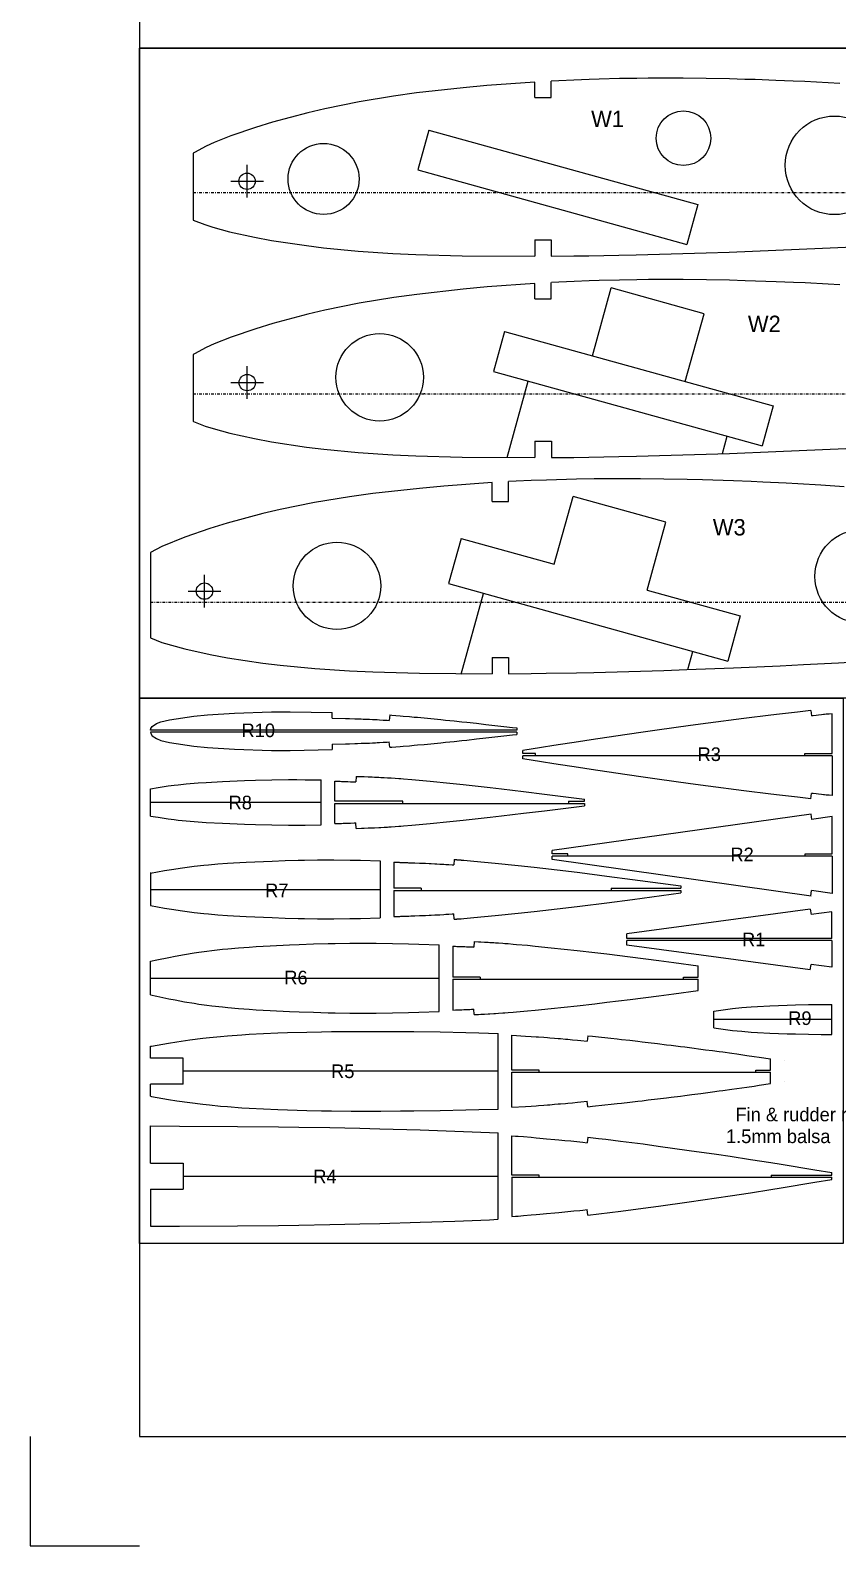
# Model space of a CAD drawing. Extents: x -1638 to 412, y -412 to 1290.
# Drawn here: x -429.5 to -281.6, y 695.7 to 973.4 of the extents above; entities that cross this region are included whole.
import ezdxf
from ezdxf.enums import TextEntityAlignment as Align

# ---------------------------------------------------------------- set-up
doc = ezdxf.new("R2010")
doc.units = 0
doc.linetypes.add('DASHDOT', pattern=[1, 0.5, -0.25, 0, -0.25])
for name, color, linetype in [('1', 7, 'CONTINUOUS'), ('4', 7, 'CONTINUOUS'), ('6', 7, 'CONTINUOUS'), ('7', 7, 'CONTINUOUS'), ('8', 7, 'CONTINUOUS')]:
    doc.layers.add(name, color=color, linetype=linetype)
doc.styles.add('txt', font='TXT', dxfattribs={"height": 0.2})

# ---------------------------------------------------------------- blocks, each defined once
blk = doc.blocks.new('*O62')
at = {"layer": '6', "color": 202, "linetype": 'CONTINUOUS'}
for p, q in [((-400.5, 277.25), (-400.5, -277.25)), ((-420.5, -277.25), (-420.5, -297.25)), ((-400.5, -277.25), (400.5, -277.25)), ((-420.5, -297.25), (-400.5, -297.25))]:
    blk.add_line(p, q, dxfattribs=at)
blk = doc.blocks.new('*O69')
at = {"layer": '4', "color": 5, "linetype": 'CONTINUOUS'}
for p, q in [((-0.26, 2.3923), (-0.26, 3.3927)), ((10.283, 2.9614), (10.1754, 1.9665)), ((33.5466, 0.2), (-33.5466, 0.2)), ((33.5466, 0.6071), (33.5466, 0.2)), ((33.5466, -0.2), (-33.5466, -0.2)), ((-0.26, -2.3923), (-0.26, -3.3927)), ((10.283, -2.9614), (10.1754, -1.9665)), ((33.5466, -0.2), (33.5466, -0.607))]:
    blk.add_line(p, q, dxfattribs=at)
for points in [[(-33.5466, 0.2), (-33.473232, 0.457604), (-33.22807, 0.839142), (-32.465258, 1.372864), (-31.660346, 1.698411), (-30.04643, 2.059239), (-25.611826, 2.74562), (-23.126094, 3.007834), (-18.1534, 3.317647), (-11.368649, 3.526855), (-7.97384, 3.546511), (-0.26, 3.3927)], [(10.283, 2.9614), (10.651632, 2.934356), (11.417118, 2.87572), (12.216751, 2.811436), (12.766745, 2.765688), (13.90173, 2.667915), (14.778715, 2.589674), (15.373308, 2.53545), (16.580769, 2.422717), (17.191158, 2.364502), (18.41906, 2.245112), (19.648203, 2.12276), (20.463426, 2.040129), (22.070564, 1.873887), (23.463066, 1.726345), (24.37069, 1.628566), (26.140558, 1.43476), (27.85633, 1.243813), (31.156361, 0.873014), (32.756005, 0.69442), (33.5466, 0.6071)], [(-0.26, 2.3923), (2.146974, 2.319909), (2.899989, 2.298458), (3.870012, 2.270828), (4.348309, 2.256512), (5.067181, 2.233264), (5.43045, 2.220468), (6.172018, 2.191675), (6.553263, 2.175333), (7.14235, 2.147904), (7.686885, 2.12017), (7.967675, 2.104986), (8.400741, 2.08042), (9.079987, 2.039203), (9.799228, 1.992228), (10.1754, 1.9664)], [(-33.5466, -0.2), (-33.473232, -0.457603), (-33.22807, -0.839128), (-32.465258, -1.37281), (-31.660346, -1.698344), (-30.04643, -2.059204), (-25.611826, -2.74562), (-23.126094, -3.007834), (-18.153392, -3.317635), (-11.368606, -3.526802), (-7.973769, -3.546456), (-0.26, -3.3927)], [(-0.26, -2.3923), (2.146974, -2.319909), (2.899989, -2.298458), (3.870012, -2.270828), (4.348309, -2.256512), (5.067181, -2.233264), (5.43045, -2.220468), (6.172018, -2.191675), (6.553263, -2.175333), (7.14235, -2.147904), (7.686885, -2.12017), (7.967675, -2.104986), (8.400741, -2.08042), (9.079987, -2.039203), (9.799228, -1.992228), (10.1754, -1.9664)], [(10.283, -2.9614), (10.651611, -2.934345), (11.417062, -2.875691), (12.216669, -2.811394), (12.76665, -2.765639), (13.901619, -2.667857), (14.778598, -2.589612), (15.37319, -2.535387), (16.580653, -2.422653), (17.191045, -2.364439), (18.418957, -2.245052), (19.64811, -2.122704), (20.46334, -2.040074), (22.070488, -1.873834), (23.462983, -1.726291), (24.3706, -1.62851), (26.140452, -1.434696), (27.856214, -1.243739), (31.156269, -0.872921), (32.755966, -0.694321), (33.5466, -0.607)]]:
    blk.add_lwpolyline(points, dxfattribs=at)
at = {"layer": '8', "color": 250, "linetype": 'CONTINUOUS', "style": 'txt'}
blk.add_text('R10', height=2.5, dxfattribs=at).set_placement((-13.8046, 1.4005), align=Align.TOP_CENTER)
blk = doc.blocks.new('*O70')
at = {"layer": '4', "color": 5, "linetype": 'CONTINUOUS'}
for p, q in [((-10.7912, -1.5308), (-10.7912, 1.5308)), ((10.7914, 0), (-10.7912, 0)), ((10.7914, -2.7336), (10.7914, 2.7336))]:
    blk.add_line(p, q, dxfattribs=at)
for points in [[(-10.7912, 1.5308), (-9.097578, 1.787315), (-8.243283, 1.901554), (-7.386333, 2.003924), (-5.671743, 2.174915), (-3.955886, 2.308359), (-2.811074, 2.380878), (-0.518715, 2.49837), (2.610051, 2.621902), (4.176722, 2.668497), (6.528668, 2.717283), (8.881962, 2.738453), (10.058769, 2.737877), (10.7914, 2.7336)], [(-10.7912, -1.5308), (-9.097578, -1.787315), (-8.243283, -1.901554), (-7.386333, -2.003924), (-5.671743, -2.174915), (-3.955886, -2.308359), (-2.811074, -2.380878), (-0.518715, -2.49837), (2.610051, -2.621902), (4.176722, -2.668497), (6.528668, -2.717283), (8.881962, -2.738453), (10.058769, -2.737877), (10.7914, -2.7336)]]:
    blk.add_lwpolyline(points, dxfattribs=at)
at = {"layer": '8', "color": 250, "linetype": 'CONTINUOUS', "style": 'txt'}
blk.add_text('R9', height=2.5, dxfattribs=at).set_placement((4.9637, 1.4798), align=Align.TOP_CENTER)
blk = doc.blocks.new('*O71')
at = {"layer": '4', "color": 5, "linetype": 'CONTINUOUS'}
for p, q in [((-8.4952, -4.1033), (-8.4952, 4.1033)), ((-5.9952, 0.2), (-5.9952, 3.8862)), ((-2.073, 4.7635), (-2.1176, 3.7644)), ((-39.7466, -2.5013), (-39.7466, 2.5013)), ((-8.4952, 0), (-39.7466, 0)), ((6.5048, 0.2), (-5.9952, 0.2)), ((6.5048, -0.2), (6.5048, 0.2)), ((36.8222, 0.2), (36.8222, -0.2)), ((36.8222, 0.2), (39.7464, 0.2)), ((39.7464, 0.2), (39.7464, 0.6106)), ((-5.9952, -3.8862), (-5.9952, -0.2)), ((-5.9952, -0.2), (39.7464, -0.2)), ((39.7464, -0.2), (39.7464, -0.6106)), ((-2.073, -4.7635), (-2.1176, -3.7644))]:
    blk.add_line(p, q, dxfattribs=at)
for points in [[(-39.7466, 2.5013), (-38.316858, 2.738693), (-37.597007, 2.85011), (-36.514243, 3.005461), (-35.41012, 3.147099), (-34.673927, 3.232494), (-33.201189, 3.383674), (-32.464602, 3.450375), (-30.990894, 3.568289), (-29.516339, 3.668608), (-26.564045, 3.831122), (-23.879066, 3.950967), (-22.535226, 4.00195), (-20.518108, 4.066374), (-17.490159, 4.133818), (-14.460669, 4.163081), (-12.945764, 4.162287), (-11.435661, 4.151015), (-8.4952, 4.1033)], [(-5.9952, 3.8862), (-5.921633, 3.884333), (-5.825315, 3.881812), (-5.777881, 3.880538), (-5.6383, 3.876668), (-5.547363, 3.874051), (-5.42851, 3.870521), (-5.37003, 3.86874), (-5.240532, 3.864701), (-4.988786, 3.85652), (-4.744005, 3.848264), (-4.422868, 3.837271), (-4.262385, 3.83183), (-4.038247, 3.824392), (-3.887286, 3.819482), (-3.581051, 3.809719), (-3.108823, 3.795007), (-2.44929, 3.774698), (-2.1042, 3.764)], [(-2.073, 4.7635), (-1.094453, 4.732168), (-0.604519, 4.715423), (0.136252, 4.688218), (0.889446, 4.657719), (1.272595, 4.640957), (2.055776, 4.603854), (2.457322, 4.58329), (3.074215, 4.549619), (3.639071, 4.516573), (3.927913, 4.498864), (4.369826, 4.470727), (5.053652, 4.424759), (5.764897, 4.373943), (6.1316, 4.3466)], [(6.1316, 4.3465), (6.591284, 4.31117), (8.116016, 4.186481), (11.457061, 3.883962), (15.060156, 3.526913), (17.532708, 3.26826), (22.444229, 2.727585), (24.558987, 2.48455), (28.606307, 2.003544), (32.452877, 1.530173), (39.7462, 0.6106)], [(-39.7466, -2.5013), (-38.316858, -2.738693), (-37.597007, -2.85011), (-36.514243, -3.005461), (-35.41012, -3.147099), (-34.673927, -3.232494), (-33.201189, -3.383674), (-32.464602, -3.450375), (-30.990894, -3.568289), (-29.516339, -3.668608), (-26.564045, -3.831122), (-23.879066, -3.950967), (-22.535226, -4.00195), (-20.518108, -4.066374), (-17.490159, -4.133818), (-14.460669, -4.163081), (-12.945764, -4.162287), (-11.435661, -4.151015), (-8.4952, -4.1033)], [(6.1316, -4.3465), (6.591284, -4.31117), (8.116016, -4.186481), (11.457061, -3.883962), (15.060156, -3.526913), (17.532708, -3.26826), (22.444229, -2.727585), (24.558987, -2.48455), (28.606307, -2.003544), (32.452877, -1.530173), (39.7462, -0.6106)], [(-5.9952, -3.8862), (-5.921633, -3.884333), (-5.825315, -3.881812), (-5.777881, -3.880538), (-5.6383, -3.876668), (-5.547363, -3.874051), (-5.42851, -3.870521), (-5.37003, -3.86874), (-5.240532, -3.864701), (-4.988786, -3.85652), (-4.744005, -3.848264), (-4.422868, -3.837271), (-4.262385, -3.83183), (-4.038247, -3.824392), (-3.887286, -3.819482), (-3.581051, -3.809719), (-3.108823, -3.795007), (-2.44929, -3.774698), (-2.1042, -3.764)], [(-2.073, -4.7635), (-1.094453, -4.732168), (-0.604519, -4.715423), (0.136252, -4.688218), (0.889446, -4.657719), (1.272595, -4.640957), (2.055776, -4.603854), (2.457322, -4.58329), (3.074215, -4.549619), (3.639071, -4.516573), (3.927913, -4.498864), (4.369826, -4.470727), (5.053652, -4.424759), (5.764897, -4.373943), (6.1316, -4.3466)]]:
    blk.add_lwpolyline(points, dxfattribs=at)
at = {"layer": '8', "color": 250, "linetype": 'CONTINUOUS', "style": 'txt'}
blk.add_text('R8', height=2.5, dxfattribs=at).set_placement((-23.2993, 1.2209), align=Align.TOP_CENTER)
blk = doc.blocks.new('*O72')
at = {"layer": '4', "color": 94, "linetype": 'CONTINUOUS'}
blk.add_line((-48.574, 3.0675), (-48.574, 2.2156), dxfattribs=at)
at = {"layer": '4', "color": 5, "linetype": 'CONTINUOUS'}
for p, q in [((-48.574, 2.9445), (-48.574, -2.9456)), ((-6.5176, 5.2288), (-6.5176, -5.23)), ((-4.0176, 4.9975), (-4.0176, 0.1994)), ((7.0692, 5.4718), (6.9966, 4.4745)), ((0.9824, 0.1994), (-4.0176, 0.1994)), ((0.9824, 0.1994), (0.9824, -0.2006)), ((35.7952, 0.1994), (35.7952, -0.2006)), ((35.7952, 0.1994), (48.5738, 0.1994)), ((48.5738, 0.6251), (48.5738, 0.1994)), ((-48.574, -0.0005), (-6.5176, -0.0005)), ((-4.0176, -0.2006), (-4.0176, -4.9987)), ((-4.0176, -0.2006), (48.5738, -0.2006)), ((48.5738, -0.2006), (48.5738, -0.6261)), ((7.0692, -5.4728), (6.9966, -4.4755))]:
    blk.add_line(p, q, dxfattribs=at)
for points in [[(-48.574, 2.9445), (-46.00181, 3.424214), (-44.69561, 3.648713), (-42.724375, 3.95418), (-41.425073, 4.129623), (-40.558772, 4.235397), (-38.825822, 4.422643), (-37.959124, 4.505253), (-36.225163, 4.651284), (-34.490286, 4.775515), (-33.333096, 4.848468), (-31.017008, 4.976749), (-27.858446, 5.125146), (-26.277642, 5.188275), (-23.904901, 5.268047), (-21.530714, 5.328757), (-20.343217, 5.351558), (-17.967691, 5.381237), (-16.779773, 5.38779), (-14.99786, 5.386804), (-12.010301, 5.356718), (-10.078217, 5.321191), (-6.5176, 5.2288)], [(-4.0176, 4.9975), (-3.858367, 4.989773), (-3.649218, 4.97989), (-3.545933, 4.975121), (-3.443466, 4.970464), (-3.308066, 4.96442), (-3.240871, 4.961468), (-3.041194, 4.952878), (-2.90958, 4.947363), (-2.735827, 4.940258), (-2.649644, 4.936807), (-2.553209, 4.933003), (-2.425433, 4.928051), (-2.361871, 4.925625), (-2.172379, 4.918536), (-2.046958, 4.913958), (-1.880721, 4.908022), (-1.797979, 4.905121), (-1.612594, 4.898742), (-1.489514, 4.894594), (-1.325902, 4.889178), (-1.244261, 4.886514), (-0.87759, 4.874819), (-0.633123, 4.867216), (-0.1416, 4.8522)], [(-0.1328, 4.8519), (0.726857, 4.818826), (1.160368, 4.801341), (1.817696, 4.773492), (2.486119, 4.743234), (2.825413, 4.727039), (3.516009, 4.69219), (3.868048, 4.673405), (4.40557, 4.643344), (5.141867, 4.599405), (5.519245, 4.575635), (6.097885, 4.537546), (6.692721, 4.49634), (6.9966, 4.4745)], [(7.0692, 5.4718), (7.113758, 5.468557), (7.173316, 5.464204), (7.203158, 5.462015), (7.262969, 5.457611), (7.342983, 5.451686), (7.383104, 5.448701), (7.413246, 5.446452), (7.453502, 5.443441), (7.473659, 5.44193), (7.534247, 5.437373), (7.615305, 5.431243), (7.655951, 5.428156), (7.737483, 5.421935), (7.773821, 5.419151), (7.822371, 5.415419), (7.846688, 5.413545), (7.901506, 5.40931), (7.942714, 5.406115), (7.997785, 5.401831), (8.025375, 5.399679), (8.056458, 5.397249), (8.097973, 5.393997), (8.118762, 5.392365), (8.160402, 5.389089), (8.216051, 5.384696), (8.243932, 5.38249), (8.3068, 5.3775)], [(8.3068, 5.3774), (8.84725, 5.333646), (10.639805, 5.179397), (14.56769, 4.805123), (18.803632, 4.363352), (21.710453, 4.043314), (27.4846, 3.374312), (30.067963, 3.061646), (35.004421, 2.442111), (39.689612, 1.829862), (48.5738, 0.6251)], [(8.3068, -5.3784), (8.84725, -5.334646), (10.639805, -5.180397), (14.56769, -4.806123), (18.803632, -4.364352), (21.710453, -4.044314), (27.4846, -3.375312), (30.067963, -3.062646), (35.004421, -2.443111), (39.689612, -1.830862), (48.5738, -0.6261)], [(-48.574, -2.9456), (-46.00181, -3.425413), (-44.69561, -3.649941), (-42.724375, -3.955436), (-41.425073, -4.130892), (-40.558772, -4.236672), (-38.825823, -4.423929), (-37.959126, -4.506541), (-36.225166, -4.652573), (-34.490292, -4.7768), (-33.333105, -4.849747), (-31.017025, -4.97801), (-27.858479, -5.126367), (-26.277683, -5.189473), (-23.904953, -5.269211), (-21.530771, -5.32989), (-20.343273, -5.352677), (-17.967738, -5.382337), (-16.77981, -5.388886), (-14.997875, -5.387901), (-12.043388, -5.358295), (-10.121094, -5.323104), (-6.5176, -5.23)], [(-4.0176, -4.9987), (-3.858367, -4.990973), (-3.649218, -4.98109), (-3.545933, -4.976321), (-3.443466, -4.971664), (-3.308066, -4.96562), (-3.240871, -4.962668), (-3.041194, -4.954078), (-2.90958, -4.948563), (-2.735827, -4.941458), (-2.649644, -4.938007), (-2.553209, -4.934203), (-2.425433, -4.929251), (-2.361871, -4.926825), (-2.172379, -4.919736), (-2.046958, -4.915158), (-1.880721, -4.909222), (-1.797979, -4.906321), (-1.612594, -4.899942), (-1.489514, -4.895794), (-1.325902, -4.890378), (-1.244261, -4.887714), (-0.87759, -4.876019), (-0.633123, -4.868416), (-0.1416, -4.8534)], [(-0.1328, -4.8529), (0.726857, -4.819826), (1.160368, -4.802341), (1.817696, -4.774492), (2.486119, -4.744234), (2.825413, -4.728039), (3.516009, -4.69319), (3.868048, -4.674405), (4.40557, -4.644344), (5.141867, -4.600405), (5.519245, -4.576635), (6.097885, -4.538546), (6.692721, -4.49734), (6.9966, -4.4755)], [(7.0692, -5.4728), (7.113758, -5.469557), (7.173316, -5.465204), (7.203158, -5.463015), (7.262969, -5.458611), (7.342983, -5.452686), (7.383104, -5.449701), (7.413246, -5.447452), (7.453502, -5.444441), (7.473659, -5.44293), (7.534247, -5.438373), (7.615305, -5.432243), (7.655951, -5.429156), (7.737483, -5.422935), (7.773821, -5.420151), (7.822371, -5.416419), (7.846688, -5.414545), (7.901506, -5.41031), (7.942714, -5.407115), (7.997785, -5.402831), (8.025375, -5.400679), (8.056458, -5.398249), (8.097973, -5.394997), (8.118762, -5.393365), (8.160402, -5.390089), (8.216051, -5.385696), (8.243932, -5.38349), (8.3068, -5.3785)]]:
    blk.add_lwpolyline(points, dxfattribs=at)
at = {"layer": '8', "color": 250, "linetype": 'CONTINUOUS', "style": 'txt'}
blk.add_text('R7', height=2.5, dxfattribs=at).set_placement((-25.4401, 1.0508), align=Align.TOP_CENTER)
blk = doc.blocks.new('*O73')
at = {"layer": '4', "color": 5, "linetype": 'CONTINUOUS'}
for p, q in [((-62.3948, 2.4), (-62.3948, 9.1991)), ((1.272, -7.8285), (1.272, 7.9108)), ((3.772, 0.2), (3.772, 7.4083)), ((17.7268, 7.1272), (17.6186, 6.1329)), ((-62.3948, 2.4), (-56.3948, 2.4)), ((-56.3948, 2.4), (-56.3948, -2.4)), ((-56.3948, 0), (1.272, 0)), ((8.772, 0.2), (3.772, 0.2)), ((8.772, -0.2), (8.772, 0.2)), ((51.3162, 0.2), (51.3162, -0.2)), ((51.3162, 0.2), (62.3946, 0.2)), ((62.3946, 0.2), (62.3946, 0.6408)), ((-62.3948, -2.4), (-56.3948, -2.4)), ((-62.3948, -2.4), (-62.3948, -9.1991)), ((3.772, -0.2), (62.3946, -0.2)), ((3.772, -0.2), (3.772, -7.4083)), ((62.3946, -0.6408), (62.3946, -0.2)), ((17.7268, -7.1272), (17.6186, -6.1329))]:
    blk.add_line(p, q, dxfattribs=at)
for points in [[(-62.3948, 9.1955), (-57.085923, 9.174502), (-46.469062, 9.102699), (-38.951723, 9.03175), (-35.193454, 8.985022), (-29.556677, 8.893144), (-24.040398, 8.772815), (-20.36343, 8.678384), (-13.011033, 8.466448), (-6.658853, 8.260409), (-3.484839, 8.137573), (-0.312961, 7.993112), (1.272, 7.9108)], [(3.772, 7.4083), (4.482698, 7.351509), (4.956458, 7.312943), (5.903886, 7.234221), (7.324805, 7.112523), (8.27194, 7.029254), (8.9033, 6.972904), (10.165875, 6.858441), (11.638582, 6.722258), (12.374835, 6.653034), (13.479088, 6.547642), (14.583183, 6.440235), (15.135171, 6.385723), (16.239022, 6.274977), (16.790885, 6.218701), (17.6186, 6.1331)], [(17.7268, 7.1272), (19.676443, 6.911778), (20.998281, 6.758484), (23.688336, 6.431117), (27.817359, 5.896285), (30.615551, 5.516896), (36.268343, 4.722922), (41.259469, 4.001716), (43.753615, 3.632583), (47.492466, 3.064483), (51.227834, 2.475112), (53.093988, 2.171048), (59.297258, 1.136179), (62.3946, 0.6408)], [(17.7268, -7.1272), (19.703139, -6.908132), (23.74133, -6.423841), (27.868388, -5.889234), (30.654226, -5.511528), (36.268375, -4.722951), (41.259487, -4.001732), (43.753628, -3.632594), (47.492473, -3.064488), (51.227837, -2.475114), (53.09399, -2.171049), (59.297258, -1.136179), (62.3946, -0.6408)], [(-62.3948, -9.1955), (-57.085923, -9.174502), (-46.469062, -9.102699), (-38.951723, -9.03175), (-35.193454, -8.985022), (-29.556677, -8.893144), (-24.040398, -8.772815), (-20.36343, -8.678384), (-13.011033, -8.466448), (-6.658853, -8.260409), (-3.484839, -8.137573), (-0.312961, -7.993112), (1.272, -7.9108)], [(3.772, -7.4083), (4.482698, -7.351509), (4.956458, -7.312943), (5.903886, -7.234221), (7.324805, -7.112523), (8.27194, -7.029254), (8.9033, -6.972904), (10.165875, -6.858441), (11.638582, -6.722258), (12.374835, -6.653034), (13.479088, -6.547642), (14.583183, -6.440235), (15.135171, -6.385723), (16.239022, -6.274977), (16.790885, -6.218701), (17.6186, -6.1331)]]:
    blk.add_lwpolyline(points, dxfattribs=at)
at = {"layer": '8', "color": 250, "linetype": 'CONTINUOUS', "style": 'txt'}
blk.add_text('R4', height=2.5, dxfattribs=at).set_placement((-30.4363, 1.1753), align=Align.TOP_CENTER)
blk = doc.blocks.new('*O74')
at = {"layer": '4', "color": 5, "linetype": 'CONTINUOUS'}
for p, q in [((24.4344, 8.0898), (24.5464, 7.0961)), ((28.318, 0.2), (28.318, 7.5143)), ((-28.318, 0.2), (-28.318, 0.7336)), ((-26.0166, 0.2), (-28.318, 0.2)), ((-26.0166, -0.2), (-26.0166, 0.2)), ((23.318, -0.2), (23.318, 0.2)), ((23.318, 0.2), (28.318, 0.2)), ((-28.318, -0.7336), (-28.318, -0.2)), ((28.318, -0.2), (-28.318, -0.2)), ((28.318, -0.2), (28.318, -7.5143)), ((24.4344, -8.0898), (24.5464, -7.0961))]:
    blk.add_line(p, q, dxfattribs=at)
for points in [[(24.4344, 8.0898), (21.978405, 7.809814), (18.705003, 7.427211), (17.068841, 7.231929), (12.162511, 6.630161), (5.625761, 5.79066), (2.359538, 5.354992), (-3.710252, 4.516653), (-6.743289, 4.083725), (-11.29052, 3.417135), (-15.834963, 2.729906), (-18.106139, 2.378551), (-22.646398, 1.660363), (-24.915482, 1.293528), (-28.3178, 0.7336)], [(28.318, 7.5143), (27.759093, 7.453253), (27.479659, 7.422611), (27.231285, 7.395307), (26.900135, 7.358805), (26.734567, 7.340513), (26.362056, 7.299253), (25.803333, 7.2371), (25.384326, 7.190278), (24.825695, 7.127572), (24.5464, 7.0961)], [(24.4344, -8.0898), (21.978405, -7.809814), (18.705003, -7.427211), (17.068841, -7.231929), (12.162511, -6.630161), (5.625761, -5.79066), (2.359538, -5.354992), (-3.710252, -4.516653), (-6.743289, -4.083725), (-11.29052, -3.417135), (-15.834963, -2.729906), (-18.106139, -2.378551), (-22.646398, -1.660363), (-24.915482, -1.293528), (-28.3178, -0.7336)], [(28.318, -7.5143), (27.759093, -7.453253), (27.479659, -7.422611), (27.231285, -7.395307), (26.900135, -7.358805), (26.734567, -7.340513), (26.362056, -7.299253), (25.803333, -7.2371), (25.384326, -7.190278), (24.825695, -7.127572), (24.5464, -7.0961)]]:
    blk.add_lwpolyline(points, dxfattribs=at)
at = {"layer": '8', "color": 250, "linetype": 'CONTINUOUS', "style": 'txt'}
blk.add_text('R3', height=2.5, dxfattribs=at).set_placement((5.8169, 1.3376), align=Align.TOP_CENTER)
blk = doc.blocks.new('*O75')
at = {"layer": '4', "color": 5, "linetype": 'CONTINUOUS'}
for p, q in [((21.7832, 7.5171), (-25.6426, 0.8066)), ((21.7206, 7.5083), (21.8608, 6.5182)), ((25.6428, 7.0533), (21.8608, 6.5182)), ((25.6428, 0.2), (25.6428, 7.0533)), ((-25.6426, 0.2), (-25.6426, 0.8065)), ((-22.811, 0.2), (-25.6426, 0.2)), ((-22.811, -0.2), (-22.811, 0.2)), ((20.6428, -0.2), (20.6428, 0.2)), ((20.6428, 0.2), (25.6428, 0.2)), ((-25.6426, -0.8065), (-25.6426, -0.2)), ((25.6428, -0.2), (-25.6426, -0.2)), ((21.7832, -7.5171), (-25.6426, -0.8066)), ((25.6428, -0.2), (25.6428, -7.0533)), ((21.7206, -7.5083), (21.8608, -6.5182)), ((25.6428, -7.0533), (21.8608, -6.5182))]:
    blk.add_line(p, q, dxfattribs=at)
at = {"layer": '8', "color": 250, "linetype": 'CONTINUOUS', "style": 'txt'}
blk.add_text('R2', height=2.5, dxfattribs=at).set_placement((9.1145, 1.3567), align=Align.TOP_CENTER)
blk = doc.blocks.new('*O76')
at = {"layer": '4', "color": 5, "linetype": 'CONTINUOUS'}
for p, q in [((14.8282, 5.562), (-18.7504, 1.0254)), ((14.8282, 5.5621), (14.962, 4.5711)), ((18.7504, 5.0829), (14.962, 4.5711)), ((18.7504, 0.2), (18.7504, 5.0829)), ((-18.7504, 0.2), (-18.7504, 1.0254)), ((18.7504, 0.2), (-18.7504, 0.2)), ((-18.7504, -1.0253), (-18.7504, -0.2)), ((18.7504, -0.2), (-18.7504, -0.2)), ((14.8282, -5.562), (-18.7504, -1.0254)), ((18.7504, -0.2), (18.7504, -5.0829)), ((14.8282, -5.5621), (14.962, -4.5711)), ((18.7504, -5.0829), (14.962, -4.5711))]:
    blk.add_line(p, q, dxfattribs=at)
at = {"layer": '8', "color": 250, "linetype": 'CONTINUOUS', "style": 'txt'}
blk.add_text('R1', height=2.5, dxfattribs=at).set_placement((4.4679, 1.2499), align=Align.TOP_CENTER)
blk = doc.blocks.new('*O98')
at = {"layer": '4', "color": 5, "linetype": 'CONTINUOUS'}
for p, q in [((2.6928, -6.1085), (2.6928, 6.1085)), ((5.1928, 5.8474), (5.1928, 0.2)), ((9.115, 6.6977), (9.0592, 5.6992)), ((-50.1688, -3.0902), (-50.1688, 3.0902)), ((-50.1688, 0), (2.6928, 0)), ((10.1928, 0.2), (5.1928, 0.2)), ((10.1928, 0.2), (10.1928, -0.2)), ((47.4542, -0.2), (47.4542, 0.2)), ((47.4542, 0.2), (50.1688, 0.2)), ((50.1688, 0.2), (50.1688, 2.2721)), ((5.1928, -0.2), (50.1688, -0.2)), ((5.1928, -0.2), (5.1928, -5.8474)), ((50.1688, -2.272), (50.1688, -0.2)), ((9.115, -6.6977), (9.0592, -5.6992))]:
    blk.add_line(p, q, dxfattribs=at)
for points in [[(-50.1688, 3.0902), (-49.011674, 3.339235), (-46.776468, 3.789336), (-45.640109, 4.008529), (-43.919012, 4.323218), (-42.185392, 4.613753), (-41.316468, 4.747422), (-39.864836, 4.95106), (-38.896988, 5.073831), (-36.960942, 5.291171), (-35.992691, 5.387058), (-34.055597, 5.556558), (-32.117534, 5.700754), (-30.824845, 5.78543), (-28.23763, 5.934321), (-24.709454, 6.106546), (-22.943707, 6.179806), (-20.293402, 6.272375), (-17.641488, 6.342817), (-16.315074, 6.369271), (-13.661621, 6.403698), (-12.3347, 6.411296), (-10.344236, 6.410141), (-8.846598, 6.399205), (-5.866124, 6.354623), (-2.929838, 6.286177), (-1.011354, 6.231092), (2.6928, 6.1085)], [(5.1928, 5.8474), (5.687972, 5.830472), (5.935445, 5.821867), (6.3073, 5.808713), (6.680768, 5.795187), (6.868402, 5.788258), (7.246057, 5.774014), (7.436316, 5.766678), (7.723822, 5.755378), (7.981803, 5.745008), (8.11174, 5.7397), (8.307925, 5.731575), (8.605317, 5.719002), (8.9068, 5.705932), (9.0592, 5.6992)], [(9.115, 6.6977), (9.928953, 6.659668), (10.34789, 6.638659), (10.992386, 6.604403), (11.657403, 6.566586), (11.998035, 6.546247), (12.696399, 6.502517), (13.054473, 6.479051), (13.603178, 6.441744), (14.357325, 6.387867), (14.744444, 6.359072), (15.338157, 6.31345), (16.2592, 6.2393)], [(16.2592, 6.2391), (16.862605, 6.188443), (18.86416, 6.009477), (20.27557, 5.875166), (23.250018, 5.57523), (27.979864, 5.06268), (31.225622, 4.691375), (33.3959, 4.43557), (37.673051, 3.915236), (42.93877, 3.244701), (45.676712, 2.882526), (50.1688, 2.2721)], [(16.2592, -6.2391), (16.862605, -6.188443), (18.864165, -6.00948), (20.275581, -5.875172), (23.250047, -5.575248), (27.979921, -5.062716), (31.225693, -4.691422), (33.395975, -4.435622), (37.673113, -3.915286), (42.938804, -3.244717), (45.676727, -2.882507), (50.1688, -2.272)], [(-50.1688, -3.0902), (-49.011674, -3.339235), (-46.776468, -3.789336), (-45.640109, -4.008529), (-43.919012, -4.323218), (-42.185392, -4.613753), (-41.316468, -4.747422), (-39.864836, -4.95106), (-38.896988, -5.073831), (-36.960942, -5.291171), (-35.992691, -5.387058), (-34.055597, -5.556558), (-32.117534, -5.700754), (-30.824845, -5.78543), (-28.23763, -5.934321), (-24.709454, -6.106546), (-22.943707, -6.179806), (-20.293402, -6.272375), (-17.641488, -6.342817), (-16.315074, -6.369271), (-13.661621, -6.403698), (-12.3347, -6.411296), (-10.344236, -6.410141), (-8.846598, -6.399205), (-5.866124, -6.354623), (-2.929838, -6.286177), (-1.011354, -6.231092), (2.6928, -6.1085)], [(5.1928, -5.8474), (5.687972, -5.830472), (5.935445, -5.821867), (6.3073, -5.808713), (6.680768, -5.795187), (6.868402, -5.788258), (7.246057, -5.774014), (7.436316, -5.766678), (7.723822, -5.755378), (7.981803, -5.745008), (8.11174, -5.7397), (8.307925, -5.731575), (8.605317, -5.719002), (8.9068, -5.705932), (9.0592, -5.6992)], [(9.115, -6.6977), (9.928953, -6.659668), (10.34789, -6.638659), (10.992386, -6.604403), (11.657403, -6.566586), (11.998035, -6.546247), (12.696399, -6.502517), (13.054473, -6.479051), (13.603178, -6.441744), (14.357325, -6.387867), (14.744444, -6.359072), (15.338157, -6.31345), (16.2592, -6.2393)]]:
    blk.add_lwpolyline(points, dxfattribs=at)
at = {"layer": '8', "color": 250, "linetype": 'CONTINUOUS', "style": 'txt'}
blk.add_text('R6', height=2.5, dxfattribs=at).set_placement((-23.5193, 1.3545), align=Align.TOP_CENTER)
blk = doc.blocks.new('*O99')
at = {"layer": '4', "color": 5, "linetype": 'CONTINUOUS'}
for p, q in [((5.6212, -6.933), (5.6212, 6.933)), ((8.1212, 0.2), (8.1212, 6.6179)), ((22.076, 6.5011), (21.9598, 5.5077)), ((-58.0456, 2.4), (-58.0456, 4.5837)), ((-52.0456, 2.4), (-58.0456, 2.4)), ((-52.0456, -2.4), (-52.0456, 2.4)), ((5.6212, 0), (-52.0456, 0)), ((13.1212, 0.2), (8.1212, 0.2)), ((13.1212, -0.2), (13.1212, 0.2)), ((52.831, -0.2), (52.831, 0.2)), ((52.831, 0.2), (55.5458, 0.2)), ((55.5458, 0.2), (55.5458, 2.2672)), ((-52.0456, -2.4), (-58.0456, -2.4)), ((-58.0456, -4.5837), (-58.0456, -2.4)), ((8.1212, -0.2), (55.5458, -0.2)), ((8.1212, -6.6179), (8.1212, -0.2)), ((55.5458, -2.2673), (55.5458, -0.2)), ((22.076, -6.5011), (21.9598, -5.5077))]:
    blk.add_line(p, q, dxfattribs=at)
for points in [[(-57.8612, 4.6181), (-55.802665, 4.987177), (-54.762411, 5.161079), (-53.190844, 5.408181), (-50.814381, 5.746805), (-48.424156, 6.04535), (-47.227108, 6.179015), (-45.245832, 6.377209), (-43.925489, 6.494175), (-41.285628, 6.69483), (-39.965935, 6.7799), (-37.326581, 6.922984), (-34.686687, 7.034599), (-32.926111, 7.094259), (-29.40247, 7.185549), (-26.69643, 7.236131), (-24.891032, 7.261655), (-21.277396, 7.294243), (-19.469359, 7.301845), (-15.851347, 7.301017), (-12.231422, 7.280607), (-9.817473, 7.257187), (-4.989044, 7.189671), (-0.271657, 7.098206), (2.086169, 7.040112), (5.6212, 6.933)], [(8.1212, 6.6179), (10.642125, 6.455239), (11.652848, 6.38787), (12.575269, 6.323994), (13.021694, 6.292004), (14.003222, 6.21898), (14.657838, 6.168266), (15.094538, 6.133561), (15.969024, 6.062027), (16.626183, 6.006535), (17.065068, 5.968671), (17.945099, 5.890882), (18.38642, 5.850965), (19.272108, 5.769108), (20.162436, 5.684588), (20.75891, 5.626778), (21.9598, 5.5077)], [(22.076, 6.5011), (22.90832, 6.416466), (23.46727, 6.35866), (24.593713, 6.239992), (25.160659, 6.179248), (26.300637, 6.055233), (27.44691, 5.928241), (28.213511, 5.842159), (29.749607, 5.66721), (31.24646, 5.493912), (31.994722, 5.406256), (33.116907, 5.273495), (34.799709, 5.071435), (36.48193, 4.865807), (37.322818, 4.761631), (39.004144, 4.550509), (39.844578, 4.443543), (41.104938, 4.281313), (42.784869, 4.06163), (43.624595, 3.95032), (44.883881, 3.781494), (46.142798, 3.610405), (46.772117, 3.524003), (48.4585, 3.28953), (49.327204, 3.167093), (51.16716, 2.90448), (52.502837, 2.711553), (53.456073, 2.572961), (55.5458, 2.2672)], [(-58.0456, 4.5837), (-57.8612, 4.6181)], [(22.076, -6.5011), (22.912514, -6.41599), (23.473424, -6.35796), (24.602024, -6.239042), (25.169279, -6.17826), (26.308609, -6.054314), (27.452914, -5.927543), (28.217687, -5.841669), (29.74948, -5.667219), (31.246338, -5.493929), (31.994604, -5.406277), (33.116796, -5.273521), (34.79961, -5.071468), (36.481844, -4.865844), (37.322739, -4.76167), (39.004078, -4.550549), (39.844519, -4.443584), (41.104889, -4.281354), (42.784832, -4.061669), (43.624563, -3.950358), (44.883855, -3.78153), (46.142777, -3.610438), (46.772098, -3.524034), (48.455192, -3.290016), (49.322573, -3.167767), (51.161164, -2.90536), (52.497293, -2.712386), (53.451615, -2.573655), (55.5458, -2.2673)], [(-58.0456, -4.5837), (-57.8612, -4.6181)], [(-57.8612, -4.6181), (-55.802665, -4.987177), (-54.762411, -5.161079), (-53.190844, -5.408181), (-50.814381, -5.746805), (-48.424156, -6.04535), (-47.227108, -6.179015), (-45.245832, -6.377209), (-43.925489, -6.494175), (-41.285628, -6.69483), (-39.965935, -6.7799), (-37.326581, -6.922984), (-34.686687, -7.034599), (-32.926111, -7.094259), (-29.40247, -7.185549), (-26.69643, -7.236131), (-24.891032, -7.261655), (-21.277396, -7.294243), (-19.469359, -7.301845), (-15.851347, -7.301017), (-12.231422, -7.280607), (-9.817473, -7.257187), (-4.989044, -7.189671), (-0.271657, -7.098206), (2.086169, -7.040112), (5.6212, -6.933)], [(8.1212, -6.6179), (10.642125, -6.455239), (11.652848, -6.38787), (12.575269, -6.323994), (13.021694, -6.292004), (14.003222, -6.21898), (14.657838, -6.168266), (15.094538, -6.133561), (15.969024, -6.062027), (16.626183, -6.006535), (17.065068, -5.968671), (17.945099, -5.890882), (18.38642, -5.850965), (19.272108, -5.769108), (20.162436, -5.684588), (20.75891, -5.626778), (21.9598, -5.5077)]]:
    blk.add_lwpolyline(points, dxfattribs=at)
at = {"layer": '4', "color": 155, "linetype": 'DASHDOT'}
for points in [[(58.0458, 1.8992), (58.0458, 1.8992)], [(58.0458, -1.8992), (58.0458, -1.8992)]]:
    blk.add_lwpolyline(points, dxfattribs=at)
at = {"layer": '8', "color": 250, "linetype": 'CONTINUOUS', "style": 'txt'}
blk.add_text('R5', height=2.5, dxfattribs=at).set_placement((-22.8303, 1.2405), align=Align.TOP_CENTER)

msp = doc.modelspace()

# ---------------------------------------------------------------- linework, layer by layer
at = {"layer": '1', "color": 250, "linetype": 'CONTINUOUS'}
for p, q in [((-357.2474, 943.7385), (-357.4196, 943.7385)), ((-357.2174, 906.8272), (-357.3896, 906.8272)), ((-365.0418, 868.6084), (-365.2142, 868.6084))]:
    msp.add_line(p, q, dxfattribs=at)
at = {"layer": '4', "color": 5, "linetype": 'CONTINUOUS'}
for p, q in [((-337.063, 961.1239), (-337.063, 963.9529)), ((-334.063, 961.1239), (-334.063, 964.1239)), ((-337.063, 961.1239), (-334.063, 961.1239)), ((-356.4458, 955.1633), (-358.4766, 947.8397)), ((-356.4458, 955.1633), (-307.2172, 941.5109)), ((-399.663, 950.9064), (-399.663, 938.6891)), ((-358.4766, 947.8397), (-309.2482, 934.1873)), ((-307.2172, 941.5109), (-309.2482, 934.1873)), ((-337.063, 935.0181), (-334.063, 935.0181)), ((-337.063, 935.0181), (-337.063, 932.0181)), ((-334.063, 935.0181), (-334.063, 932.0341)), ((-337.0378, 924.2123), (-337.0378, 927.0413)), ((-334.0378, 924.2123), (-334.0378, 927.2123)), ((-326.5058, 913.7831), (-323.0584, 926.2139)), ((-306.0584, 921.4994), (-323.0584, 926.2139)), ((-337.0378, 924.2123), (-334.0378, 924.2123)), ((-309.5058, 909.0685), (-306.0584, 921.4994)), ((-342.6202, 918.252), (-344.651, 910.9284)), ((-342.6202, 918.252), (-293.3918, 904.5994)), ((-399.633, 913.9951), (-399.633, 901.7778)), ((-344.651, 910.9284), (-295.4226, 897.2761)), ((-342.1444, 895.1093), (-338.2496, 909.153)), ((-293.3916, 904.5996), (-295.4226, 897.276)), ((-337.033, 898.1068), (-334.033, 898.1068)), ((-337.033, 898.1068), (-337.033, 895.1068)), ((-334.033, 898.1068), (-334.033, 895.1228)), ((-302.715, 895.8406), (-301.8244, 899.0514)), ((-344.8576, 887.0801), (-344.8576, 890.5409)), ((-341.8576, 887.0801), (-341.8576, 890.7111)), ((-344.8576, 887.0801), (-341.8576, 887.0801)), ((-333.4984, 875.5643), (-330.051, 887.9951)), ((-313.051, 883.2806), (-330.051, 887.9951)), ((-316.4984, 870.8497), (-313.051, 883.2806)), ((-407.4576, 877.7328), (-407.4576, 862.0592)), ((-350.5764, 880.3004), (-352.8744, 872.0132)), ((-350.5764, 880.3004), (-333.4984, 875.5643)), ((-352.8744, 872.0132), (-301.7188, 857.8265)), ((-350.5768, 855.4412), (-346.473, 870.2379)), ((-316.4984, 870.8497), (-299.4206, 866.1136)), ((-299.4206, 866.1136), (-301.7188, 857.8265)), ((-344.8576, 858.4881), (-341.8576, 858.4881)), ((-344.8576, 858.4881), (-344.8576, 855.4881)), ((-341.8576, 858.4881), (-341.8576, 855.5041)), ((-309.0436, 856.2745), (-308.1206, 859.6019))]:
    msp.add_line(p, q, dxfattribs=at)
at = {"layer": '4', "color": 166, "linetype": 'DASHDOT'}
for p, q in [((-399.663, 943.7385), (-155.063, 943.7386)), ((-399.633, 906.8272), (-155.033, 906.8273)), ((-407.4576, 868.6084), (-153.305, 868.6085))]:
    msp.add_line(p, q, dxfattribs=at)
at = {"layer": '4', "color": 5, "linetype": 'CONTINUOUS'}
for points in [[(-337.063, 963.9529), (-345.822521, 963.310876), (-350.186379, 962.908921), (-358.704096, 961.947208), (-362.939969, 961.361386), (-369.260199, 960.322949), (-375.534961, 959.062466), (-378.653475, 958.338271), (-385.07744, 956.615589), (-388.206934, 955.651933), (-392.730091, 954.088675), (-395.803985, 952.866921), (-397.2815, 952.191508), (-399.416683, 951.053336), (-399.663, 950.9063)], [(-281.207818, 963.707713), (-283.335281, 963.822483), (-287.59089, 964.032709), (-289.718992, 964.127857), (-292.911459, 964.257685), (-296.68711, 964.390455), (-298.57504, 964.447922), (-301.406998, 964.522343), (-305.65492, 964.605968), (-309.902584, 964.653709), (-312.026234, 964.663323), (-316.273005, 964.652435), (-318.396057, 964.631294), (-321.580124, 964.57906), (-325.281736, 964.486253), (-327.131848, 964.426695), (-329.905778, 964.320711), (-332.677823, 964.194536), (-334.063, 964.1238)], [(-399.663, 938.6892), (-399.607611, 938.663787), (-397.494794, 937.818552), (-396.027288, 937.341435), (-392.976553, 936.524279), (-388.421918, 935.522672), (-385.291322, 934.940504), (-378.904742, 933.971844), (-375.750641, 933.587476), (-369.429759, 932.978899), (-363.092629, 932.554179), (-358.859239, 932.355579), (-350.372784, 932.113785), (-337.063, 932.0181)], [(-334.063, 932.0341), (-329.936314, 932.075114), (-327.184252, 932.113598), (-321.679033, 932.214017), (-318.483808, 932.284908), (-312.093639, 932.451927), (-305.70388, 932.650212), (-301.444289, 932.798358), (-292.925764, 933.129133), (-284.3998, 933.502155), (-280.137367, 933.704573), (-273.744614, 934.028937), (-267.353164, 934.379092), (-264.158007, 934.564161), (-256.124887, 935.058166), (-250.770504, 935.407012), (-240.063, 936.1394)], [(-281.177818, 926.796413), (-283.305281, 926.911183), (-287.56089, 927.121409), (-289.688992, 927.216557), (-292.881459, 927.346385), (-296.65711, 927.479155), (-298.54504, 927.536622), (-301.376998, 927.611043), (-305.62492, 927.694668), (-309.872584, 927.742409), (-311.996234, 927.752023), (-316.243005, 927.741135), (-318.366057, 927.719994), (-321.550124, 927.66776), (-325.251736, 927.574953), (-327.101848, 927.515395), (-329.875778, 927.409411), (-332.647823, 927.283236), (-334.033, 927.2125)], [(-337.0378, 927.0413), (-345.792699, 926.399565), (-350.156379, 925.997621), (-358.674096, 925.035908), (-362.909969, 924.450086), (-369.230199, 923.411649), (-375.504961, 922.151166), (-378.623475, 921.426971), (-385.04744, 919.704289), (-388.176934, 918.740633), (-392.700091, 917.177375), (-395.773985, 915.955621), (-397.2515, 915.280208), (-399.386683, 914.142036), (-399.633, 913.995)], [(-399.633, 901.7779), (-399.577617, 901.75249), (-397.464798, 900.907253), (-395.99729, 900.430136), (-392.946555, 899.612979), (-388.391918, 898.611372), (-385.26132, 898.029204), (-378.874726, 897.060544), (-375.720611, 896.676176), (-369.399697, 896.0676), (-363.062538, 895.642879), (-358.829138, 895.444279), (-350.342705, 895.202485), (-337.033, 895.1068)], [(-334.033, 895.1228), (-329.906314, 895.163822), (-327.154252, 895.202319), (-321.649034, 895.302763), (-318.453809, 895.373663), (-312.063639, 895.540687), (-305.67388, 895.738963), (-301.41429, 895.8871), (-292.895765, 896.217853), (-284.369804, 896.590861), (-280.107372, 896.793274), (-273.714622, 897.117629), (-267.323175, 897.467771), (-264.12802, 897.65283), (-256.094893, 898.146811), (-250.740507, 898.49565), (-240.033, 899.2281)], [(-344.8576, 890.5409), (-353.741773, 889.890799), (-358.162995, 889.483447), (-366.740869, 888.514182), (-371.010807, 887.923157), (-377.387296, 886.874556), (-383.724701, 885.600462), (-386.876996, 884.867953), (-393.381188, 883.122255), (-396.56186, 882.141298), (-401.184995, 880.540389), (-405.403227, 878.795918), (-407.4576, 877.7328)], [(-280.384441, 889.769362), (-284.647085, 890.041734), (-288.911434, 890.290381), (-291.044216, 890.40542), (-295.310932, 890.616154), (-297.444841, 890.711539), (-300.646356, 890.841702), (-304.43326, 890.974828), (-306.327041, 891.032453), (-309.168057, 891.107081), (-313.43019, 891.190937), (-317.692808, 891.238791), (-319.824213, 891.248411), (-324.087038, 891.237423), (-326.218389, 891.216168), (-329.415242, 891.163678), (-333.10417, 891.071265), (-334.948152, 891.012036), (-337.713153, 890.906702), (-340.476599, 890.781356), (-341.8576, 890.7111)], [(-407.4576, 862.0592), (-405.392017, 861.254683), (-401.168945, 860.052676), (-396.523875, 859.028146), (-393.350463, 858.436523), (-386.903111, 857.457272), (-383.724539, 857.069509), (-377.360076, 856.455846), (-370.985997, 856.027896), (-366.731356, 855.827931), (-358.209692, 855.584639), (-344.8574, 855.4881)], [(-341.8576, 855.5041), (-337.721691, 855.545145), (-334.964053, 855.583679), (-329.448762, 855.684245), (-326.249008, 855.755219), (-319.850667, 855.922421), (-313.453706, 856.120907), (-309.189728, 856.269197), (-300.663085, 856.600281), (-292.129483, 856.973636), (-287.863395, 857.176226), (-281.465389, 857.500848), (-275.06899, 857.851256), (-271.871481, 858.036446), (-263.864624, 858.528721), (-258.528135, 858.876272), (-247.8576, 859.6059)]]:
    msp.add_lwpolyline(points, dxfattribs=at)
for centre, radius in [((-309.84345, 953.6544), 5), ((-282.17915, 948.6886), 9.037846), ((-375.75335, 946.1945), 6.508658), ((-389.76015, 945.7741), 1.5), ((-365.48025, 909.8321), 8.012124), ((-389.73015, 908.8628), 1.5), ((-277.18125, 873.3553), 8.570904), ((-373.30475, 871.6133), 8.012124), ((-397.55465, 870.644), 1.5)]:
    msp.add_circle(centre, radius, dxfattribs=at)
at = {"layer": '6', "color": 202, "linetype": 'CONTINUOUS'}
for p in [(-409.4576, 1270.1819), (262.3858, 970.1819)]:
    msp.add_line(p, (-409.4576, 970.1819), dxfattribs=at)
for points in [[(-409.4576, 970.1819), (-140.9152, 970.1819), (-140.9152, 851.0501), (-409.4576, 851.0501)], [(-409.4576, 851.0501), (-280.6116, 851.0501), (-280.6116, 751.0501), (-409.4576, 751.0501)]]:
    msp.add_lwpolyline(points, close=True, dxfattribs=at)
at = {"layer": '7', "color": 215, "linetype": 'CONTINUOUS'}
for p, q in [((-389.7602, 942.7741), (-389.7602, 948.7741)), ((-392.7602, 945.7741), (-386.7602, 945.7741)), ((-389.7302, 905.8628), (-389.7302, 911.8628)), ((-392.7302, 908.8628), (-386.7302, 908.8628)), ((-397.5546, 867.644), (-397.5546, 873.644)), ((-400.5546, 870.644), (-394.5546, 870.644))]:
    msp.add_line(p, q, dxfattribs=at)

# ---------------------------------------------------------------- block references
at = {"layer": '4', "color": 5, "linetype": 'CONTINUOUS'}
for name, p in [('*O69', (-373.911, 844.9801)), ('*O71', (-367.711, 831.9254)), ('*O98', (-357.2888, 799.7148)), ('*O70', (-293.4762, 792.141)), ('*O99', (-349.412, 782.6477)), ('*O73', (-345.0628, 763.4188))]:
    msp.add_blockref(name, p, dxfattribs=at)
at = {"layer": '4', "color": 250, "linetype": 'CONTINUOUS'}
for name, p in [('*O74', (-310.9284, 840.6689)), ('*O75', (-308.2172, 822.2691)), ('*O76', (-301.4362, 806.7952))]:
    msp.add_blockref(name, p, dxfattribs=at)
at = {"layer": '4', "color": 94, "linetype": 'CONTINUOUS'}
msp.add_blockref('*O72', (-358.8836, 815.984), dxfattribs=at)
at = {"layer": '6', "color": 202, "linetype": 'CONTINUOUS'}
msp.add_blockref('*O62', (-8.9576, 992.9319), dxfattribs=at)

# ---------------------------------------------------------------- texts
at = {"layer": '1', "color": 250, "linetype": 'CONTINUOUS', "style": 'txt'}
for s, p in [('Fin & rudder ribs', (-287.9607, 775.9679)), ('1.5mm balsa', (-292.4808, 771.9679))]:
    msp.add_text(s, height=2.5, dxfattribs=at).set_placement(p, align=Align.TOP_CENTER)
at = {"layer": '8', "color": 250, "linetype": 'CONTINUOUS', "style": 'txt'}
for s, p in [('W1', (-326.7462, 957.192)), ('W2', (-298.034, 919.6343)), ('W3', (-304.4554, 882.3499))]:
    msp.add_text(s, height=3, dxfattribs=at).set_placement(p, align=Align.MIDDLE_LEFT)

doc.saveas('drawing.dxf')
